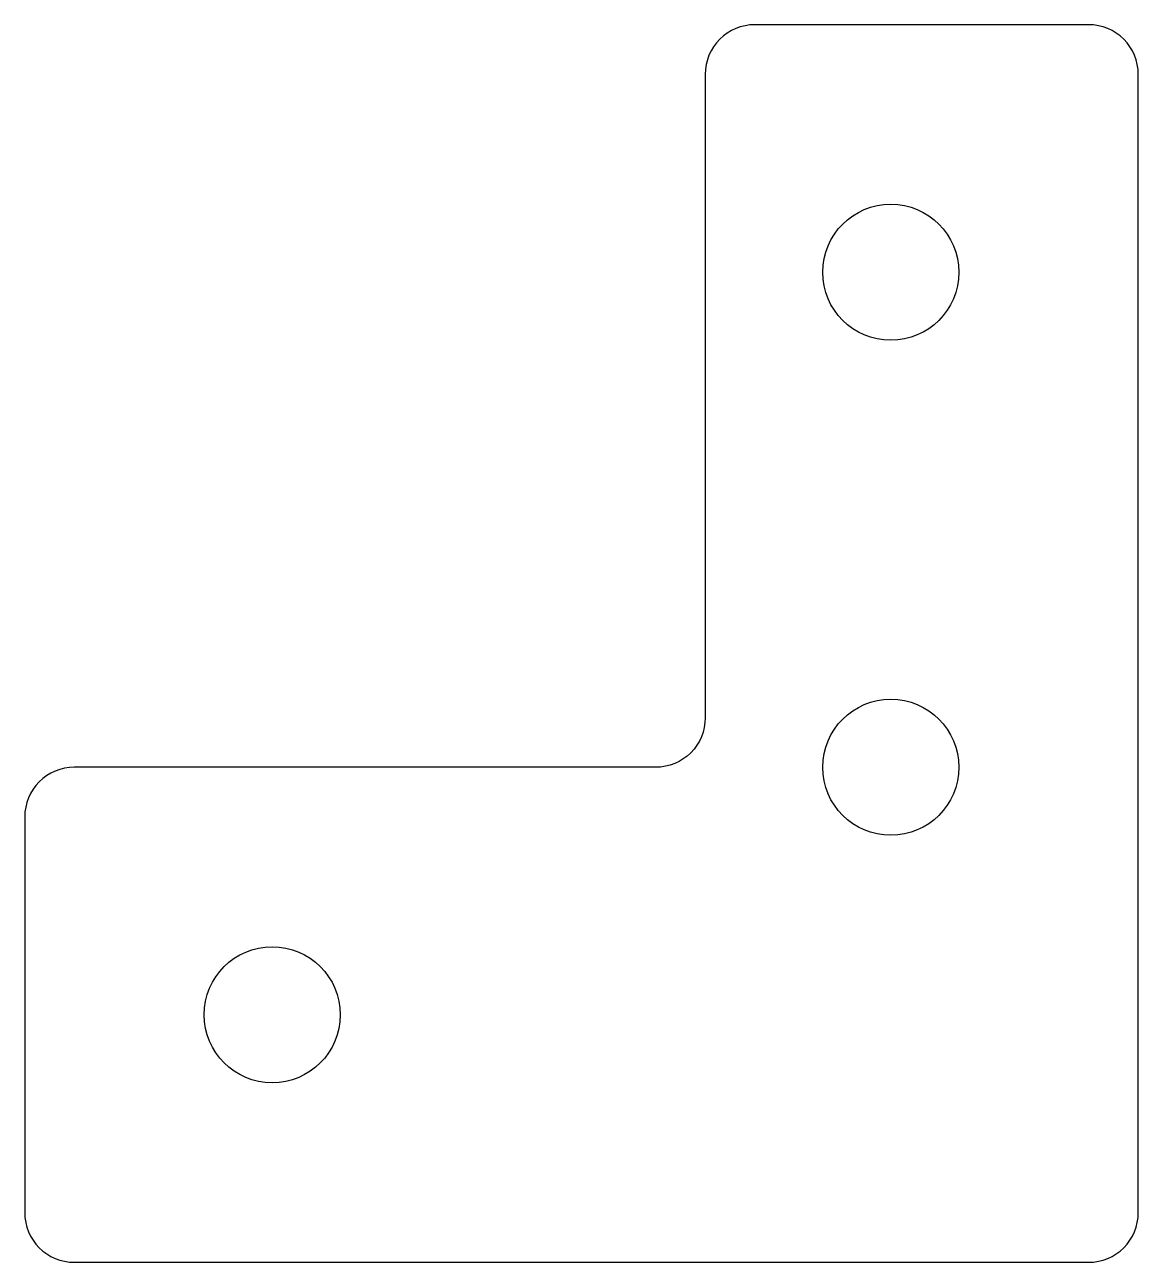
# Model space of a CAD drawing. Header units: millimetres. Extents: x -45 to 0, y 0 to 50.
import ezdxf

# ---------------------------------------------------------------- set-up
doc = ezdxf.new("R2010")
doc.units = ezdxf.units.MM

msp = doc.modelspace()

# ---------------------------------------------------------------- linework, layer by layer
msp.add_lwpolyline([(-45, 2, 0.414214), (-43, 0), (-2, 0, 0.414214), (0, 2), (0, 48, 0.414214), (-2, 50), (-15.5, 50, 0.414214), (-17.5, 48), (-17.5, 22, -0.414214), (-19.5, 20), (-43, 20, 0.414214), (-45, 18)], format="xyb", close=True)
for centre in [(-10, 40), (-10, 20), (-35, 10)]:
    msp.add_circle(centre, 2.75)

doc.saveas('drawing.dxf')
